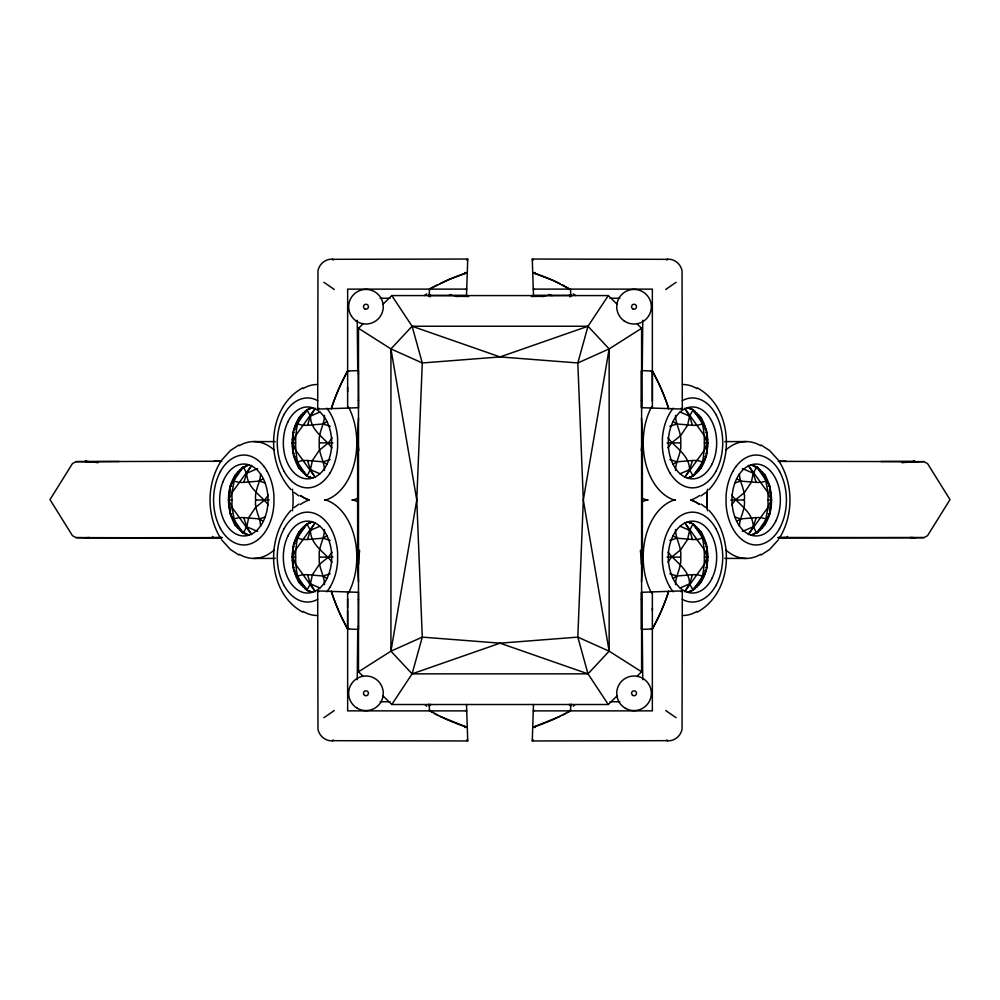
<?xml version="1.0" encoding="UTF-8"?>
<svg xmlns="http://www.w3.org/2000/svg" width="1000" height="1000" viewBox="0 0 1000 1000"><rect width="100%" height="100%" fill="white"/><g stroke="black" fill="none" stroke-linecap="round" stroke-linejoin="round"><path stroke-width="1.5" d="M231.975 500L231.975 507.287L235.338 525.413L243.188 533.212L248.863 535.25L242.3 531.7L236.938 525.413L235.338 525.413C223.975 506.575 225.65 473.2 248.863 464.75L242.3 468.3L236.938 474.588L235.338 474.588L231.975 492.713L231.975 500L228.263 500M260.6 526.062C260.312 517.038 254.25 509.175 255.675 500C254.25 490.825 260.312 482.962 260.6 473.938M305.05 525.4L305.988 525.4L300.625 531.688L299.025 531.688C294.488 548.337 294.488 565.862 299.025 582.5L306.875 590.3L312.55 592.35L306.875 590.3L293.788 570.837C289.738 553.425 293.125 528.025 312.55 521.838L306.875 523.888L293.788 543.362C291.475 556.625 291.938 570.75 299.025 582.5L300.625 582.5L305.988 588.8L305.05 588.8M305.05 411.2L305.988 411.2L300.625 417.5L299.025 417.5C294.488 434.137 294.488 451.662 299.025 468.312L306.875 476.112L312.55 478.162L306.875 476.112L293.788 456.637C289.738 439.225 293.125 413.825 312.55 407.65L306.875 409.7L293.788 429.162C291.475 442.425 291.938 456.55 299.025 468.312L300.625 468.312L305.988 474.6L305.05 474.6M324.513 584.587C324.375 575.037 318 566.737 319.363 557.1C318 547.463 324.375 539.163 324.513 529.6M324.513 470.4C324.375 460.838 318 452.537 319.363 442.9C318 433.263 324.375 424.963 324.513 415.412M347.638 387.238L347.638 391.863M347.638 610.45L347.638 628.975L358.488 629.4L358.4 626.275M347.638 598.862L347.638 608.125M358.4 373.725L358.488 370.6L347.638 371.012L347.638 408.088L317.688 409.087L317.975 270.725A14.488 14.488 0 0 1 329.363 259.325L467.725 259.037L466.525 295.487L428.762 295.487C427.088 297.825 431.012 291.375 428.612 296.275M358.462 599.188L358.413 626.587M571.388 296.275C568.95 291.238 573.025 298.15 571.263 295.4L533.475 295.487L532.275 259.037L670.638 259.337A14.488 14.488 0 0 1 682.038 270.725L682.312 409.087L641.513 407.675L641.55 400.012M641.538 400.812L641.513 370.6L652.362 371.012A211.05 211.05 0 0 1 668.688 408.638L667.575 407.762M533.475 704.513L532.275 740.962L670.638 740.662A14.488 14.488 0 0 0 682.038 729.275L682.312 590.913L668.688 591.362A211.012 211.012 0 0 1 652.362 628.975L641.513 629.4L641.6 626.275M652.362 401.138L652.35 289.137L533.288 289.113L534.375 289.525M652.362 628.975L651.612 628.6L652.362 628.987L652.362 591.912L668.688 591.362A210.775 210.775 0 0 1 652.337 628.987L652.35 710.863L533.288 710.888L534.375 710.475M675.487 529.6C675.625 539.163 682 547.463 680.638 557.1C682 566.737 675.625 575.037 675.487 584.587M675.487 415.412C675.625 424.963 682 433.263 680.638 442.9C682 452.537 675.625 460.838 675.487 470.4M694.95 588.8L694.013 588.8L699.375 582.5L700.975 582.5C705.512 565.862 705.512 548.337 700.975 531.688L693.125 523.888L687.45 521.838L693.125 523.888L706.213 543.362C710.263 560.775 706.875 586.175 687.45 592.35L693.125 590.3L706.213 570.837C708.525 557.575 708.062 543.45 700.975 531.688L699.375 531.688L694.013 525.4L694.95 525.4M694.95 474.6L694.013 474.6L699.375 468.312L700.975 468.312C705.512 451.662 705.512 434.137 700.975 417.5L693.125 409.7L687.45 407.65L693.125 409.7L706.213 429.162C710.263 446.575 706.875 471.975 687.45 478.162L693.125 476.112L706.213 456.637C708.525 443.375 708.062 429.25 700.975 417.5L699.375 417.5L694.013 411.2L694.95 411.2M739.4 473.938C739.688 482.962 745.75 490.825 744.325 500C745.75 509.175 739.688 517.038 739.4 526.062M768.025 500L768.025 492.713L764.663 474.588L756.812 466.788L751.137 464.75L757.7 468.3L763.062 474.588L764.663 474.588C776.025 493.425 774.35 526.8 751.137 535.25L757.7 531.7L763.062 525.413L764.663 525.413L768.025 507.287L768.025 500L771.737 500M641.725 435.875L642.375 435.875L642.35 438.375L641.45 450.625M357.762 628.362L357.225 679.725M642.237 371.637L642.775 320.275M358.45 599.987L358.488 592.325L317.688 590.913L317.975 729.275A14.488 14.488 0 0 0 329.363 740.675L467.725 740.962L466.525 704.513M429.263 295.487L429.425 289.125L437.9 284.662M570.737 704.513L570.575 710.875L555.413 718.538A209.975 209.975 0 0 1 532.725 727.337L559.987 716.388M358.413 373.488L358.488 407.675L347.638 408.088L348.263 407.2M293.475 441.737L293.475 437.075M293.475 448.738L293.475 444.075M293.475 555.925L293.475 551.263M293.475 562.925L293.475 558.263M706.525 441.737L706.525 437.075M706.525 448.738L706.525 444.075M706.525 555.925L706.525 551.263M706.525 562.925L706.525 558.263M244.788 466.788L243.188 466.788L230.1 486.262L228.713 500L230.1 513.737L243.188 533.212L244.788 533.212M755.212 533.212L756.812 533.212L769.9 513.737L771.287 500L769.9 486.262L756.812 466.788L755.212 466.788M358.5 418.338L357.537 435.637L358.5 450.575M641.5 581.663L642.463 564.362L641.5 549.425M358.5 549.425L357.537 564.362L358.5 581.663M641.5 450.575L642.463 435.637L641.5 418.338M362.938 676.162L358.488 671.8L390.938 651.175L416.775 500.05L422.287 362.962L412.1 326.25L391.8 295.575L382.912 304.3M637.163 323.938L641.6 328.3L609.15 348.913L583.312 500.05L577.812 637.125L588 673.85L608.3 704.513L617.175 695.788M243.188 533.212L246.713 526.775L248.738 517.6L255.675 507.287L264.738 500L268.4 495M306.875 476.112L310.413 469.675L312.425 460.5L319.363 450.188L328.425 442.9L332.088 437.9M306.875 590.3L310.413 583.875L312.425 574.7L319.363 564.375L328.425 557.1L332.088 552.1M693.125 409.7L689.587 416.125L687.575 425.3L680.638 435.625L671.575 442.9L667.913 447.9M693.125 523.888L689.587 530.325L687.575 539.5L680.638 549.812L671.575 557.1L667.913 562.1M756.812 466.788L753.288 473.225L751.263 482.4L744.325 492.713L735.263 500L731.6 505M382.912 695.788L391.8 704.513L412.1 673.85L422.287 637.125L416.775 500.05L390.938 348.913L358.488 328.3L362.938 323.938M617.175 304.3L608.3 295.575L588 326.25L577.812 362.962L583.312 500.05L609.15 651.175L641.6 671.8L637.163 676.162M233.975 481.075L238.912 482.4L243.825 482.4L246.725 473.237L251.637 465.363L231.975 492.713L228.713 500L231.975 507.287L251.637 534.637L246.713 526.775L243.825 517.6L238.912 517.6L233.975 518.925M297.663 423.975L302.6 425.3L307.512 425.3L310.413 416.138L315.325 408.263L295.663 435.625L292.4 442.9L295.663 450.188L315.325 477.537L310.413 469.675L307.512 460.5L302.6 460.5L297.663 461.825M297.663 538.175L302.6 539.5L307.512 539.5L310.413 530.337L315.325 522.463L295.663 549.812L292.4 557.1L295.663 564.375L315.325 591.737L310.413 583.875L307.512 574.7L302.6 574.7L297.663 576.025M702.337 423.975L697.4 425.3L692.487 425.3L689.587 416.138L684.675 408.263L704.338 435.625L707.6 442.9L704.338 450.188L684.675 477.537L689.587 469.675L692.487 460.5L697.4 460.5L702.337 461.825M702.337 538.175L697.4 539.5L692.487 539.5L689.587 530.337L684.675 522.463L704.338 549.812L707.6 557.1L704.338 564.375L684.675 591.737L689.587 583.875L692.487 574.7L697.4 574.7L702.337 576.025M766.025 481.075L761.087 482.4L756.175 482.4L753.275 473.237L748.363 465.363L768.025 492.713L771.287 500L768.025 507.287L748.363 534.637L753.288 526.775L756.175 517.6L761.087 517.6L766.025 518.925M234.075 477.212L235 477.212L232.362 483.075L231.438 483.075M297.762 420.112L298.688 420.112L296.062 425.975L295.125 425.975M297.762 534.312L298.688 534.312L296.062 540.175L295.125 540.175M702.237 465.688L701.312 465.688L703.938 459.825L704.875 459.825M702.237 579.888L701.312 579.888L703.938 574.025L704.875 574.025M765.925 522.788L765 522.788L767.638 516.925L768.562 516.925M569.812 289.212L562.1 284.662M430.188 710.788L437.9 715.337M570.275 289.775L570 288.812M429.6 710.962L429.725 710.225M570.413 289.45L553.212 280.475L532.725 272.663A209.975 209.975 0 0 1 555.413 281.475L560.2 283.725M432.225 712.4L429.588 710.55M220.812 461.463C206.45 484.338 206.45 515.662 220.812 538.538M779.188 538.538C793.55 515.662 793.55 484.338 779.188 461.463M571.263 704.6L570.45 705.987L571.45 704.325M651.737 592.8L652.362 591.912L641.513 592.325L641.513 629.4M221.575 460.225L230.512 450.438L238.912 445.025M778.425 539.775L769.488 549.562L761.087 554.975M466.8 260.15L467.725 259.037M532.275 740.962L533.2 739.85M291 510.363C265 538.2 267.6 592.762 302.6 612.075M709 489.637C735 461.8 732.4 407.238 697.4 387.925M390.938 348.913L412.1 326.25L588 326.25L609.15 348.913L609.15 651.175L588 673.85L412.1 673.85L390.938 651.175L390.938 348.913L422.287 362.962L500.05 356.925L577.812 362.962L609.15 348.913M666.688 259.938L667.638 259.037M332.362 740.962L333.312 740.062M294.2 507.537L299.025 504.025M705.8 492.463L700.975 495.975M347.638 371.025L348.387 371.4L347.638 371.012A211.012 211.012 0 0 0 331.312 408.638L332.425 407.762M667.575 592.238L668.688 591.362M307.512 425.3L323.162 423.975L326.95 421.55M243.825 482.4L259.475 481.075L263.263 478.65M307.512 539.5L323.162 538.175L326.95 535.737M673.05 464.263L676.838 461.825L692.487 460.5M736.737 521.35L740.525 518.925L756.175 517.6M673.05 578.45L676.838 576.025L692.487 574.7M317.688 409.087L318.9 408.325M681.1 591.675L682.312 590.913M429.725 289.775L429.425 289.125L431.287 288.1M568.9 711.8L569.812 710.788M432.2 287.613L449.125 279.462L467.275 272.663A209.975 209.975 0 0 0 444.588 281.475L439.8 283.725M302.6 387.925C267.6 407.238 265 461.8 291 489.637M697.4 612.075C732.4 592.762 735 538.2 709 510.363M566.688 712.987L562.225 715.275M651.35 371.512L652.35 371A210.8 210.8 0 0 1 668.7 408.638M348.65 628.488L347.65 629L347.65 710.863L466.712 710.888L465.625 710.475M652.362 371.025L651.612 371.4L652.362 371.012L652.362 408.088L651.737 407.2M332.425 592.238L331.312 591.362A211.05 211.05 0 0 0 347.638 628.975L348.387 628.6M390.938 651.175L422.287 637.125L500.05 643.175L577.812 637.125L609.15 651.175M332.088 447.9C324.288 437.725 310.625 430.763 310.425 416.125L319.962 412.038M268.4 505C260.6 494.825 246.925 487.863 246.737 473.225L257.638 468.55M332.088 562.1C324.288 551.925 310.625 544.963 310.425 530.325L319.962 526.225M680.037 473.775L689.575 469.675C689.375 455.037 675.713 448.075 667.913 437.9M742.362 531.45L753.263 526.775C753.075 512.137 739.4 505.175 731.6 495M680.037 587.962L689.575 583.875C689.375 569.237 675.713 562.275 667.913 552.1M465.625 289.525L466.712 289.113L347.65 289.137L347.65 371A210.775 210.775 0 0 0 331.3 408.638M588 326.25L500.05 356.925L412.1 326.25M412.1 673.85L500.05 643.175L588 673.85M307.512 460.5L323.162 461.825L330.138 459.475M243.825 517.6L259.475 518.925L265.05 517.038M669.862 426.337L676.838 423.975L692.487 425.3M307.512 574.7L323.162 576.025L330.138 573.663M734.95 482.962L740.525 481.075L756.175 482.4M669.862 540.525L676.838 538.175L692.487 539.5M451.438 294.5L450.712 294.738M449.975 294.975L449.237 295.2M221.462 461.238L76.013 461.625L72.438 463.6L50 499.625L72.425 535.638L76 537.612L219.325 537.95M780.675 537.95L924 537.612L927.575 535.638L950 499.625L927.562 463.6L923.988 461.625L778.325 461.375M902.075 462.488L923.988 461.625M901.8 462.537L915.1 461.425L913.325 461.413M88.938 537.837L84.887 537.812L89.325 537.438M221.675 537.487L214.838 537.612A6.737 4.588 90 0 1 212.35 536.487M119.125 461.5L76.013 461.625M778.325 537.487L924 537.612M910.675 537.438L915.113 537.812L911.062 537.837M787.65 536.487A6.737 4.588 -90 0 1 785.163 537.612L783.587 537.625M86.675 461.413L84.9 461.425L98.2 462.537M84.887 537.812L222.237 537.612M76 537.612L86.662 537.8M914.325 461.438L880.875 461.5M358.275 564.125L357.625 564.125L357.625 435.875L358.275 435.875M641.725 564.125L642.375 564.125L642.375 435.875M391.8 295.575L608.3 295.575M380.2 298.263L389.988 298.263M610.013 298.263L619.8 298.263M309.438 408.5L310.363 408.5M689.638 408.5L690.562 408.5M303.125 413.025L303.837 413.025M696.162 413.025L696.875 413.025M301.112 415.125L302.038 415.125M697.962 415.125L698.888 415.125M702.237 420.112L701.312 420.112L703.938 425.975L704.875 425.975M296.462 422.95L297.162 422.95M702.837 422.95L703.538 422.95M293.788 429.162L295.387 429.162M704.613 429.162L706.213 429.162M293.312 432.488L294.25 432.488M705.75 432.488L706.688 432.488M292.85 435.913L293.55 435.913M706.45 435.913L707.15 435.913M292.387 439.4L293.325 439.4M706.675 439.4L707.613 439.4M253.8 441.587L275.212 441.587M724.788 441.587L746.2 441.587M291.95 442.9L295.663 442.9M319.363 442.9L332.9 442.9M667.1 442.9L680.638 442.9M704.338 442.9L708.05 442.9M292.387 446.4L293.325 446.4M706.675 446.4L707.613 446.4M292.85 449.9L293.55 449.9M706.45 449.9L707.15 449.9M293.312 453.312L294.25 453.312M705.75 453.312L706.688 453.312M293.788 456.637L295.387 456.637M704.613 456.637L706.213 456.637M295.125 459.825L296.062 459.825L298.688 465.688L297.762 465.688M778.538 461.238L785.15 461.238A6.737 4.6 -90 0 1 786.413 461.512M783.587 461.238L785.15 461.238M296.462 462.863L297.162 462.863M702.837 462.863L703.538 462.863M245.75 465.6L246.675 465.6M753.325 465.6L754.25 465.6M241.363 468.3L242.3 468.3M757.7 468.3L758.637 468.3M239.438 470.125L240.138 470.125M759.862 470.125L760.562 470.125M301.112 470.675L302.038 470.675M697.962 470.675L698.888 470.675M237.425 472.225L238.35 472.225M761.65 472.225L762.575 472.225M303.125 472.788L303.837 472.788M696.162 472.788L696.875 472.788M309.438 477.3L310.363 477.3M689.638 477.3L690.562 477.3M765.925 477.212L765 477.212L767.638 483.075L768.562 483.075M232.775 480.037L233.475 480.037M766.525 480.037L767.225 480.037M230.1 486.262L231.7 486.262M768.3 486.262L769.9 486.262M229.625 489.588L230.55 489.588L229.862 493L229.163 493M770.375 489.588L769.45 489.588L770.138 493L770.837 493M228.7 496.5L229.638 496.5M770.362 496.5L771.3 496.5M255.675 500L269.2 500M730.8 500L744.325 500M228.7 503.5L229.638 503.5M770.362 503.5L771.3 503.5M229.163 507L229.862 507L230.55 510.412L229.625 510.412M770.837 507L770.138 507L769.45 510.412L770.375 510.412M230.1 513.737L231.7 513.737M768.3 513.737L769.9 513.737M231.438 516.925L232.362 516.925L235 522.788L234.075 522.788M232.775 519.963L233.475 519.963M766.525 519.963L767.225 519.963M309.438 522.7L310.363 522.7M689.638 522.7L690.562 522.7M303.125 527.212L303.837 527.212M696.162 527.212L696.875 527.212M237.425 527.775L238.35 527.775M761.65 527.775L762.575 527.775M301.112 529.325L302.038 529.325M697.962 529.325L698.888 529.325M239.438 529.875L240.138 529.875M759.862 529.875L760.562 529.875M241.363 531.7L242.3 531.7M757.7 531.7L758.637 531.7M245.75 534.4L246.675 534.4M702.237 534.312L701.312 534.312L703.938 540.175L704.875 540.175M753.325 534.4L754.25 534.4M296.462 537.137L297.162 537.137M702.837 537.137L703.538 537.137M777.763 537.612L785.163 537.612M293.788 543.362L295.387 543.362M704.613 543.362L706.213 543.362M293.312 546.688L294.25 546.688M705.75 546.688L706.688 546.688M292.85 550.1L293.55 550.1M706.45 550.1L707.15 550.1M292.387 553.6L293.325 553.6M706.675 553.6L707.613 553.6M291.95 557.1L295.663 557.1M319.363 557.1L332.9 557.1M667.1 557.1L680.638 557.1M704.338 557.1L708.05 557.1M253.8 558.413L275.212 558.413M724.788 558.413L746.2 558.413M292.387 560.6L293.325 560.6M706.675 560.6L707.613 560.6M292.85 564.087L293.55 564.087M706.45 564.087L707.15 564.087M293.312 567.513L294.25 567.513M705.75 567.513L706.688 567.513M293.788 570.837L295.387 570.837M704.613 570.837L706.213 570.837M295.125 574.025L296.062 574.025L298.688 579.888L297.762 579.888M296.462 577.05L297.162 577.05M702.837 577.05L703.538 577.05M301.112 584.875L302.038 584.875M697.962 584.875L698.888 584.875M303.125 586.975L303.837 586.975M696.162 586.975L696.875 586.975M309.438 591.5L310.363 591.5M689.638 591.5L690.562 591.5M380.2 701.737L389.988 701.737M610.013 701.737L619.8 701.737M391.8 704.513L608.3 704.513M913.337 537.8L915.113 537.812M221.675 461.375L214.85 461.238A6.737 4.6 90 0 0 213.588 461.512M85.675 461.438L97.925 462.488M552.05 295.613L548.562 294.5M669.862 459.475L676.838 461.825M734.95 517.038L740.525 518.925M323.162 423.975L330.138 426.337M669.862 573.663L676.838 576.025M259.475 481.075L265.05 482.962M323.162 538.175L330.138 540.525M680.037 412.038L689.575 416.125M742.362 468.55L753.263 473.225M680.037 526.225L689.575 530.325M310.425 469.675L319.962 473.775M246.737 526.775L257.638 531.45M310.425 583.875L319.962 587.962M440.012 716.388L467.275 727.337A209.975 209.975 0 0 1 444.588 718.525L434.425 713.562M652.35 629L651.35 628.488M347.987 371.175L348.65 371.512M761.087 445.025L769.488 450.438L778.425 460.225M238.912 554.975L230.512 549.562L221.575 539.775M681.1 408.325L682.312 409.087M317.688 590.913L318.9 591.675M673.05 421.55L676.838 423.975M736.737 478.65L740.525 481.075M673.05 535.737L676.838 538.175M323.162 461.825L326.95 464.263M259.475 518.925L263.263 521.35M323.162 576.025L326.95 578.45M700.975 504.025L705.8 507.537M299.025 495.975L294.2 492.463M332.362 259.037L333.312 259.938M666.688 740.062L667.638 740.962M532.275 259.037L533.2 260.15M466.8 739.85L467.725 740.962M348.263 592.8L347.638 591.912L347.638 628.987M428.55 704.325L429.55 705.987L428.738 704.6M753.288 526.775L756.812 533.212M689.587 469.675L693.125 476.112M689.587 583.875L693.125 590.3M306.875 409.7L310.413 416.125M306.875 523.888L310.413 530.325M243.188 466.788L246.713 473.225M570.413 710.55L570.275 710.225M358.55 450.625L357.625 435.875M570.575 289.125L570.737 295.487M429.263 704.513L429.425 710.875M641.55 599.987L641.513 592.325M358.45 400.012L358.462 400.812M642.775 679.725L642.237 628.362M357.225 320.275L357.762 371.637M641.587 626.587L641.538 599.188M652.362 608.138L652.362 610.45M641.6 328.3L641.6 671.8M641.513 370.6L641.513 407.675M358.488 328.3L358.488 671.8M697.163 585.013A35.95 24.188 -90 0 1 693.025 589.038M641.725 502.113A58.412 39.312 -90 0 1 647.837 499.65M690.9 500.025A58.412 39.312 -90 0 1 699.388 504.338M696.988 611.413A58.412 39.312 -90 0 1 682.513 615.513M651.363 592.737A58.412 39.312 -90 0 1 675.362 499.65M670.075 587.275A45.188 30.412 -90 0 1 662.4 561.5L662.387 552.7A45.188 30.412 -90 0 1 669.112 528.587A43.288 29.125 90 0 1 672.163 523.787A45.538 30.65 90 0 1 689.525 512.388A43.087 29 90 0 1 695.438 512.362A45.65 30.725 90 0 1 711.675 522.362A43.1 29 -90 0 1 715.863 528.575M673.288 591.838A43.288 29.125 90 0 1 670.062 587.3M682.312 599.375A45.663 30.738 -90 0 0 689.525 601.825A43.087 29 -90 0 0 695.438 601.838A45.65 30.725 -90 0 0 711.675 591.825A43.1 29 -90 0 0 715.863 585.625M715.863 585.612A45.637 30.712 90 0 0 722.575 561.5A43.163 29.05 -90 0 0 722.588 552.7A45.637 30.712 -90 0 0 715.863 528.587M725.812 450.05A58.412 39.312 -90 0 1 760.675 445.688M760.675 554.312A58.412 39.312 -90 0 1 725.812 549.95M707.387 509.288A58.412 39.312 -90 0 1 707.387 490.712M707.562 510.763A58.412 39.312 90 0 1 707.562 489.237M779.562 528.525A43.1 29 90 0 1 775.375 534.75A45.65 30.725 -90 0 1 759.125 544.725A43.087 29 -90 0 1 753.213 544.738A45.663 30.738 90 0 1 736.988 534.725A43.288 29.125 -90 0 1 733.763 530.2A45.188 30.412 90 0 1 726.087 504.4L726.075 495.6A45.188 30.412 -90 0 1 732.8 471.488M779.55 528.513A45.637 30.712 90 0 0 786.263 504.4A43.163 29.05 -90 0 0 786.275 495.6A45.637 30.712 -90 0 0 779.55 471.488M779.562 471.475A43.1 29 90 0 0 775.375 465.25A45.65 30.725 90 0 0 759.125 455.275A43.087 29 -90 0 0 753.213 455.262A45.538 30.65 -90 0 0 735.863 466.7M732.788 471.475A43.288 29.125 -90 0 1 735.85 466.688M693.025 410.962A35.95 24.188 90 0 1 697.163 414.988M647.837 500.35A58.412 39.312 -90 0 1 641.725 497.887M682.513 384.487A58.412 39.312 -90 0 1 696.988 388.587M699.625 495.487A58.412 39.312 -90 0 1 690.825 500A58.412 39.312 90 0 1 699.625 504.513M675.362 500.35A58.412 39.312 -90 0 1 651.363 407.262M670.075 473.088A45.188 30.412 90 0 1 662.4 447.3L662.387 438.5A45.188 30.412 -90 0 1 669.112 414.387A43.288 29.125 90 0 1 672.163 409.588A45.538 30.65 -90 0 1 673.3 408.175M670.062 473.1A43.288 29.125 90 0 0 673.288 477.65A45.663 30.738 90 0 0 689.525 487.625A43.087 29 -90 0 0 695.438 487.638A45.65 30.725 90 0 0 711.675 477.638A43.1 29 90 0 0 715.863 471.425M715.863 471.413A45.637 30.712 90 0 0 722.575 447.3A43.163 29.05 -90 0 0 722.588 438.5A45.637 30.712 -90 0 0 715.863 414.387M715.863 414.375A43.1 29 -90 0 0 711.688 408.162A45.65 30.725 -90 0 0 695.438 398.175A43.087 29 -90 0 0 689.525 398.162A45.538 30.65 -90 0 0 682.312 400.625M239.325 445.688A58.412 39.312 -90 0 1 274.188 450.05M292.438 489.237A58.412 39.312 -90 0 1 292.438 510.763M274.188 549.95A58.412 39.312 -90 0 1 239.325 554.312M324.637 499.65A58.412 39.312 -90 0 1 348.638 592.737M317.488 615.513A58.412 39.312 -90 0 1 303.012 611.413M300.375 504.513A58.412 39.312 -90 0 1 309.175 500A58.412 39.312 90 0 1 300.375 495.487M302.838 414.988A35.95 24.188 -90 0 1 306.975 410.962M358.275 497.887A58.412 39.312 -90 0 1 352.163 500.35M348.638 407.262A58.412 39.312 -90 0 1 324.637 500.35M309.1 499.975A58.412 39.312 -90 0 1 300.613 495.662M303.012 388.587A58.412 39.312 -90 0 1 317.488 384.487M329.925 473.088A45.188 30.412 -90 0 0 337.6 447.3L337.612 438.5A45.188 30.412 90 0 0 330.887 414.387A43.288 29.125 -90 0 0 327.837 409.588A45.538 30.65 90 0 0 326.7 408.175M329.938 473.1A43.288 29.125 -90 0 1 326.712 477.65A45.663 30.738 -90 0 1 310.475 487.625A43.087 29 90 0 1 304.562 487.638A45.65 30.725 -90 0 1 288.325 477.638A43.1 29 -90 0 1 284.137 471.425M284.137 471.413A45.637 30.712 -90 0 1 277.425 447.3A43.163 29.05 -90 0 1 277.413 438.5A45.637 30.712 -90 0 1 284.137 414.387M284.137 414.375A43.1 29 90 0 1 288.312 408.162A45.65 30.725 90 0 1 304.562 398.175A43.087 29 -90 0 1 310.475 398.162A45.538 30.65 90 0 1 317.688 400.625M220.438 528.525A43.1 29 -90 0 0 224.625 534.75A45.65 30.725 90 0 0 240.875 544.725A43.087 29 90 0 0 246.788 544.738A45.663 30.738 -90 0 0 263.012 534.725A43.288 29.125 90 0 0 266.238 530.2A45.188 30.412 -90 0 0 273.913 504.4L273.925 495.6A45.188 30.412 90 0 0 267.2 471.488M220.45 528.513A45.637 30.712 -90 0 1 213.738 504.4A43.163 29.05 -90 0 1 213.725 495.6A45.637 30.712 90 0 1 220.45 471.488M220.438 471.475A43.1 29 -90 0 1 224.625 465.25A45.65 30.725 -90 0 1 240.875 455.275A43.087 29 90 0 1 246.788 455.262A45.538 30.65 90 0 1 264.137 466.7M264.15 466.688A43.288 29.125 90 0 1 267.213 471.475M306.975 589.038A35.95 24.188 90 0 1 302.838 585.013M352.163 499.65A58.412 39.312 -90 0 1 358.275 502.113M329.925 587.275A45.188 30.412 90 0 0 337.6 561.5L337.612 552.7A45.188 30.412 90 0 0 330.887 528.587A43.288 29.125 -90 0 0 327.837 523.787A45.538 30.65 -90 0 0 310.475 512.388A43.087 29 -90 0 0 304.562 512.362A45.65 30.725 -90 0 0 288.325 522.362A43.1 29 90 0 0 284.137 528.575M329.938 587.3A43.288 29.125 -90 0 1 326.712 591.838M317.688 599.375A45.663 30.738 90 0 1 310.475 601.825A43.087 29 90 0 1 304.562 601.838A45.65 30.725 90 0 1 288.325 591.825A43.1 29 90 0 1 284.137 585.625M284.137 585.612A45.637 30.712 -90 0 1 277.425 561.5A43.163 29.05 90 0 1 277.413 552.7A45.637 30.712 90 0 1 284.137 528.587M640.362 550.375A45.3 15.825 88.9 0 1 641.325 564.125M358.675 564.125A45.3 15.825 -88.9 0 1 359.637 550.375M466.163 726.562A96.337 37.4 1.5 0 1 467.013 727.375M464.762 727.1A132.887 49.662 3.2 0 1 465.35 727.588M425.275 705.05A102.938 24.425 -4.1 0 1 426.8 706.137M430.213 710.525A102.938 24.425 -4.1 0 1 430.3 710.788M430.363 704.275A141.625 35.888 -8.4 0 1 430.525 705.225M334.275 710.487A332.212 44.713 -20.5 0 1 323.888 717.663M347.663 628.987A210.8 210.8 0 0 1 331.3 591.362M676.112 717.663A332.212 44.713 20.5 0 1 665.725 710.487M534.663 727.588A132.925 49.688 -3.2 0 1 535.25 727.113M533.075 727.375A96.638 37.513 -1.5 0 1 533.925 726.575M569.7 710.788A102.938 24.425 4.1 0 1 569.788 710.525M573.2 706.15A102.938 24.425 4.1 0 1 574.725 705.05M569.475 705.225A141.625 35.888 8.4 0 1 569.637 704.275M533.837 273.438A96.337 37.4 1.5 0 1 532.987 272.625M535.237 272.9A132.887 49.662 3.2 0 1 534.65 272.413M575.75 295.575A102.938 24.425 -4.1 0 1 573.2 293.863M569.788 289.475A102.938 24.425 -4.1 0 1 569.7 289.212M570 296.975A141.625 35.888 -8.4 0 1 569.475 294.775M531.362 296.588A38.825 14.763 0 0 1 543.812 296.5M543.925 296.087A51.45 19.65 0.1 0 1 545.562 296.15M665.725 289.513A332.212 44.713 -20.5 0 1 676.112 282.337M456.188 296.5A38.825 14.763 0 0 1 468.638 296.588M454.438 296.15A51.45 19.65 -0.1 0 1 456.075 296.087M323.888 282.337A332.212 44.713 20.5 0 1 334.275 289.513M465.337 272.413A132.925 49.688 -3.2 0 1 464.75 272.887M466.925 272.625A96.638 37.513 -1.5 0 1 466.075 273.425M430.3 289.212A102.938 24.425 4.1 0 1 430.213 289.475M426.8 293.85A102.938 24.425 4.1 0 1 424.25 295.575M430.525 294.775A141.625 35.888 8.4 0 1 430 296.975M712.262 577.8A35.95 24.188 -90 0 0 694.663 521.3A35.95 24.188 -90 0 0 670.537 572.2A35.95 24.188 -90 0 0 712.262 577.8M775.95 520.7A35.95 24.188 -90 0 0 758.35 464.2A35.95 24.188 -90 0 0 734.225 515.1A35.95 24.188 -90 0 0 775.95 520.7M712.262 463.6A35.95 24.188 -90 0 0 694.663 407.1A35.95 24.188 -90 0 0 670.537 458.013A35.95 24.188 -90 0 0 712.262 463.6M287.738 422.2A35.95 24.188 90 0 0 305.338 478.7A35.95 24.188 90 0 0 329.462 427.8A35.95 24.188 90 0 0 287.738 422.2M222.875 482.025A35.95 24.188 90 0 0 243.825 535.95A35.95 24.188 90 0 0 264.775 482.025A35.95 24.188 90 0 0 222.875 482.025M287.738 536.4A35.95 24.188 90 0 0 305.338 592.9A35.95 24.188 90 0 0 329.462 541.987A35.95 24.188 90 0 0 287.738 536.4M356 320.85A17.3 17.3 0 0 0 383.188 308.263A17.3 17.3 0 0 0 358.688 291.012A17.3 17.3 0 0 0 356 320.85M364.725 308.85A2.475 2.475 0 0 0 368.438 306.712A2.475 2.475 0 0 0 364.725 304.562A2.475 2.475 0 0 0 364.725 308.85M624.075 320.85A17.3 17.3 0 0 0 651.275 308.263A17.3 17.3 0 0 0 626.775 291.012A17.3 17.3 0 0 0 624.075 320.85M632.8 308.85A2.475 2.475 0 0 0 636.512 306.712A2.475 2.475 0 0 0 632.8 304.562A2.475 2.475 0 0 0 632.8 308.85M357.312 708.275A17.3 17.3 0 0 0 383.263 693.288A17.3 17.3 0 0 0 357.312 678.312A17.3 17.3 0 0 0 357.312 708.275M364.625 695.375A2.475 2.475 0 0 0 368.425 693.413A2.475 2.475 0 0 0 364.825 691.087A2.475 2.475 0 0 0 364.625 695.375M625.388 708.275A17.3 17.3 0 0 0 651.338 693.288A17.3 17.3 0 0 0 625.388 678.312A17.3 17.3 0 0 0 625.388 708.275M632.7 695.375A2.475 2.475 0 0 0 636.512 693.413A2.475 2.475 0 0 0 632.913 691.087A2.475 2.475 0 0 0 632.7 695.375"/></g></svg>
